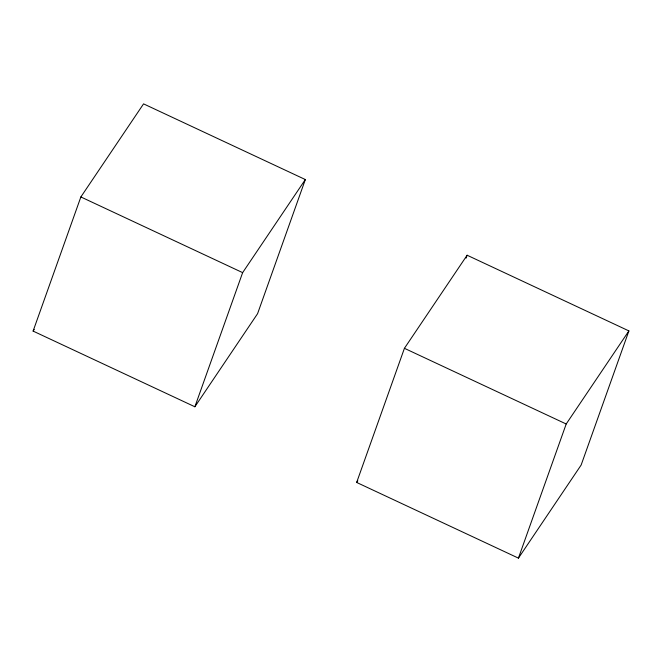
<?xml version="1.0" encoding="UTF-8"?>
<svg xmlns="http://www.w3.org/2000/svg" width="662" height="662" viewBox="0 0 662 662"><rect width="100%" height="100%" fill="white"/><g stroke="black" fill="none" stroke-linecap="round" stroke-linejoin="round"><path stroke-width="0.99" d="M33.1 331.091L80.863 196.953L143.563 103.868L305.339 179.551L257.576 313.689L194.876 406.774L33.1 331.091L34.25 329.386M194.876 406.774L242.64 272.636L305.339 179.551M356.661 482.449L404.424 348.311L467.124 255.226L628.9 330.909L581.137 465.047L518.437 558.132L356.661 482.449L357.811 480.744M466.081 258.147L467.124 255.226M518.437 558.132L566.2 423.994L628.9 330.909M80.863 196.953L242.64 272.636M404.424 348.311L566.2 423.994"/></g></svg>
